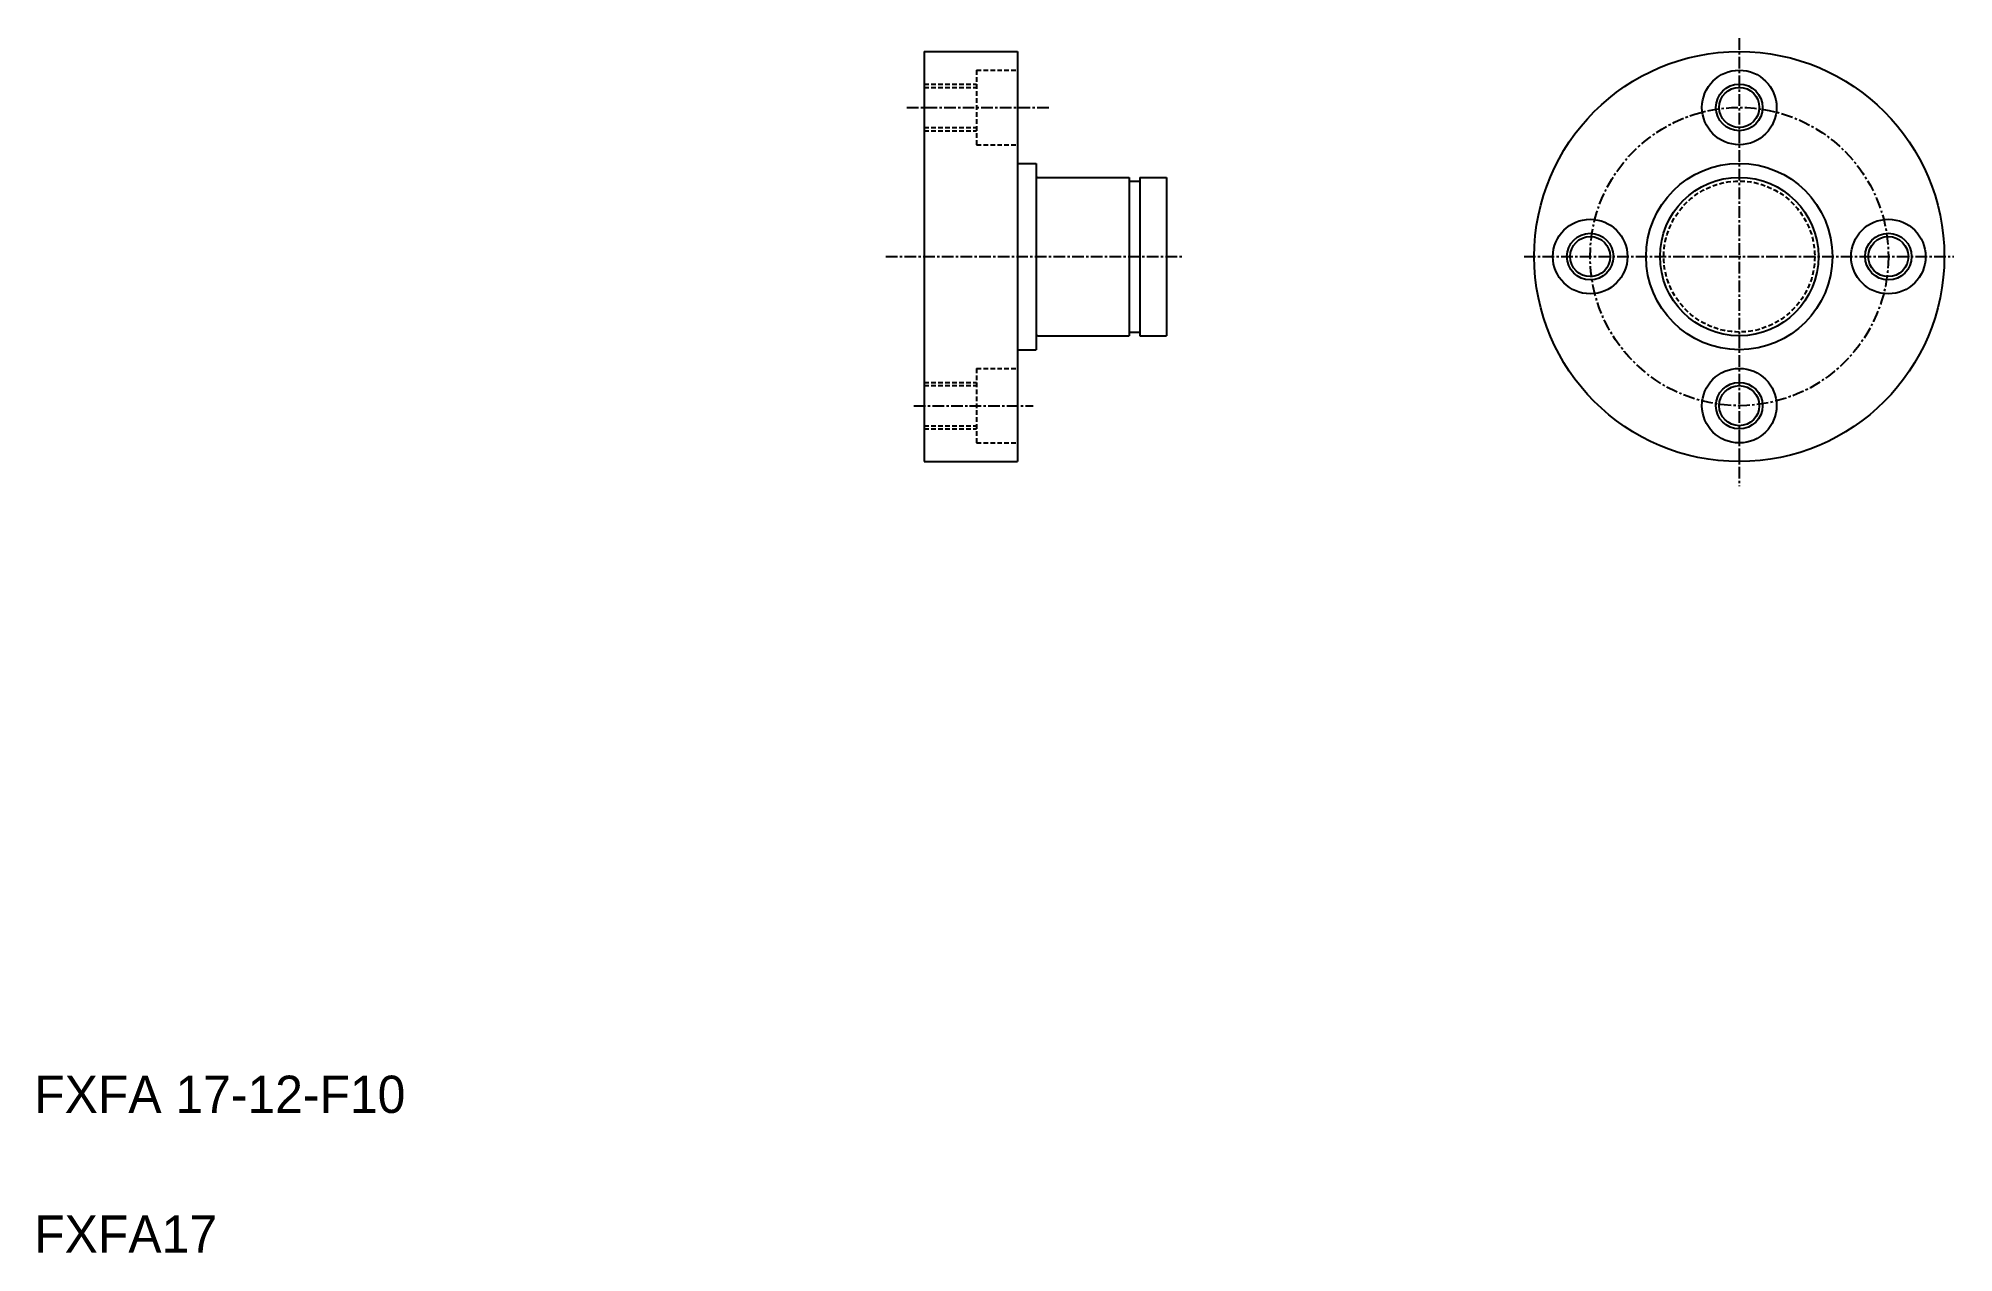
# Model space of a CAD drawing. Extents: x 37 to 242, y 45 to 176.
import ezdxf

# ---------------------------------------------------------------- set-up
doc = ezdxf.new("R2010")
doc.units = 0
doc.linetypes.add('CENTER', pattern=[2, 1.25, -0.25, 0.25, -0.25])
doc.linetypes.add('DASHED', pattern=[0.75, 0.5, -0.25])
doc.layers.get('0').update_dxf_attribs({"linetype": 'CONTINUOUS'})
doc.layers.add('CENTER', color=1, linetype='CENTER')

msp = doc.modelspace()

# ---------------------------------------------------------------- linework, layer by layer
for p, q in [((131.77, 174.25), (131.77, 130.25)), ((131.77, 174.25), (141.77, 174.25)), ((141.77, 174.25), (141.77, 130.25)), ((141.77, 163.25), (141.77, 163.25)), ((141.77, 162.25), (143.77, 162.25)), ((143.77, 162.25), (143.77, 142.25)), ((143.97, 160.75), (153.77, 160.75)), ((153.77, 160.75), (153.77, 143.75)), ((154.92, 160.75), (154.92, 143.75)), ((154.92, 160.75), (157.77, 160.75)), ((157.77, 160.75), (157.77, 143.75)), ((141.77, 152.25), (141.77, 152.25)), ((141.77, 142.25), (143.77, 142.25)), ((143.97, 143.75), (153.77, 143.75)), ((154.92, 143.75), (157.77, 143.75)), ((131.77, 130.25), (141.77, 130.25))]:
    msp.add_line(p, q)
at = {"color": 3, "linetype": 'DASHED'}
for p, q in [((131.77, 170.75), (137.37, 170.75)), ((137.37, 172.25), (141.77, 172.25)), ((137.37, 172.25), (137.37, 164.25)), ((131.77, 170.4), (137.37, 170.4)), ((131.77, 166.1), (137.37, 166.1)), ((131.77, 165.75), (137.37, 165.75)), ((137.37, 164.25), (141.77, 164.25)), ((137.37, 140.25), (137.37, 132.25)), ((137.37, 140.25), (141.77, 140.25)), ((131.77, 138.75), (137.37, 138.75)), ((131.77, 138.4), (137.37, 138.4)), ((131.77, 134.1), (137.37, 134.1)), ((131.77, 133.75), (137.37, 133.75)), ((137.37, 132.25), (141.77, 132.25))]:
    msp.add_line(p, q, dxfattribs=at)
at = {"linetype": 'CENTER'}
for p, q in [((153.77, 160.35), (154.92, 160.35)), ((153.77, 144.15), (154.92, 144.15))]:
    msp.add_line(p, q, dxfattribs=at)
for centre, radius in [((219.24, 152.25), 22), ((219.24, 168.25), 4), ((219.24, 168.25), 2.15), ((219.24, 152.25), 10), ((219.24, 152.25), 8.5), ((203.24, 152.25), 4), ((235.24, 152.25), 4), ((203.24, 152.25), 2.15), ((235.24, 152.25), 2.15), ((219.24, 136.25), 4), ((219.24, 136.25), 2.15)]:
    msp.add_circle(centre, radius)
at = {"color": 3}
for centre in [(219.24, 168.25), (203.24, 152.25), (235.24, 152.25), (219.24, 136.25)]:
    msp.add_circle(centre, 2.5, dxfattribs=at)
at = {"color": 3, "linetype": 'DASHED'}
msp.add_circle((219.24, 152.25), 8.1, dxfattribs=at)
for centre, start, end in [((143.97, 160.95), 180, 270), ((143.97, 143.55), 90, 180)]:
    msp.add_arc(centre, 0.2, start, end)
at = {"layer": 'CENTER', "color": 1, "linetype": 'CENTER'}
for p, q in [((219.24, 175.67), (219.24, 127.63)), ((129.9, 168.25), (145.13, 168.25)), ((127.66, 152.25), (159.55, 152.25)), ((196.14, 152.25), (242.25, 152.25)), ((130.65, 136.25), (143.47, 136.25))]:
    msp.add_line(p, q, dxfattribs=at)
msp.add_circle((219.24, 152.25), 16, dxfattribs=at)

# ---------------------------------------------------------------- texts
for s, p in [('FXFA 17-12-F10', (36.26, 60.36)), ('FXFA17', (36.26, 45.36))]:
    msp.add_text(s, height=4).set_placement(p)

doc.saveas('drawing.dxf')
